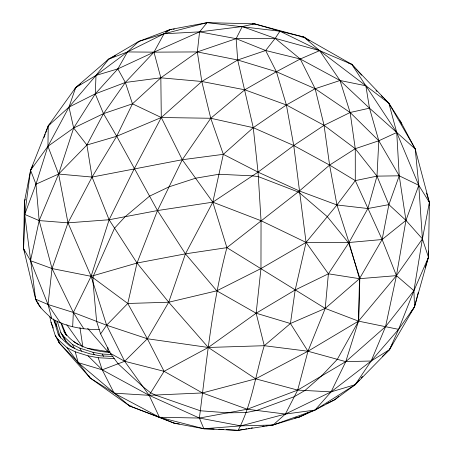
<?xml version="1.0" encoding="UTF-8"?>
<svg xmlns="http://www.w3.org/2000/svg" width="453" height="453" viewBox="0 0 453 453"><rect width="100%" height="100%" fill="white"/><g stroke="black" fill="none" stroke-linecap="round" stroke-linejoin="round"><path stroke-width="0.68" d="M107.888 347.468L107.848 351.67L109.031 352.542M99.241 329.608C82.865 329.625 66.076 326.817 51.727 318.572C45.708 312.666 38.811 307.281 35.628 299.19L23.601 248.691L24.394 201.993L30.572 170.266L48.256 125.821L75.662 87.599L108.68 59.139L138.743 41.444L170.215 29.524L207.112 22.65L254.484 23.839L303.946 37.129L351.771 64.366L388.867 103.233L400.724 121.795L415.22 148.958L429.399 202.451L428.453 257.219L414.523 306.857L389.506 349.654L355.18 384.699L334.914 399.642L314.999 410.067L299.586 416.947L273.051 425.005L238.091 430.35L203.873 428.753L174.479 423.289L129.581 405.956L90.164 378.029L59.281 342.983L55.243 335.509L51.03 322.27L49.824 316.879M24.694 251.976L23.601 248.691L24.722 214.428L24.394 201.993L25.158 199.275M72.656 326.766L73.358 312.468L91.093 276.307L109.122 219.756L134.269 168.709L161.291 117.52L201.8 81.483L237.689 59.994L265.634 50.51L300.26 59.003L340.005 80.487L369.489 108.171L415.22 148.958L415.452 150.345M429.201 205.232L429.399 202.451L426.516 193.069M347.366 62.412L351.771 64.366L365.86 85.764L369.489 108.171L378.81 140.775L376.992 176.132L367.864 208.522L349.031 242.497L328.397 273.81L325.22 308.419L307.961 351.239L297.689 390.095L285.396 414.053L273.051 425.005L266.149 425.82M392.745 343.499L389.506 349.654L371.166 361.007L345.775 361.647L307.961 351.239L290.43 323.516L295.186 289.965L306.064 242.412L293.737 145.521L286.387 104.966L276.404 71.716L265.634 50.51L236.121 38.658L199.575 31.852L164.031 33.782L138.743 41.444L127.463 51.936L96.013 75.413L75.662 87.599L74.745 89.473M57.99 339.75L59.281 342.983L78.222 362.643L129.581 405.956L159.422 417.264L203.873 428.753L240.837 425.877L273.051 425.005L314.999 410.067L355.18 384.699L371.166 361.007L385.565 326.624L396.449 275.639L405.95 220.373L418.782 185.294L415.22 148.958L388.867 103.233L384.404 98.833M252.372 23.896L254.484 23.839L279.948 31.206L303.946 37.129L319.631 50.628L388.867 103.233L396.737 132.497L399.223 175.809L388.878 204.631L382.122 239.524L359.495 278.691L325.22 308.419L290.43 323.516L264.275 345.707C255.634 373.833 252.1 404.201 238.091 430.35L226.404 429.659M55.243 335.509L57.961 339.371L67.033 347.694L78.222 362.643L102.219 369.829L124.666 361.284L147.361 338.759L168.72 302.225L185.447 253.844L212.808 202.168L223.329 154.331L210.753 118.267L201.8 81.483L197.338 51.925L199.575 31.852L207.112 22.65L279.948 31.206L319.631 50.628L351.771 64.366L355.073 67.984M100.611 333.895L96.619 321.392L93.063 282.525L92.95 277.683L93.505 275.611L114.541 228.165L125.153 216.704L149.513 196.177L169.054 186.846L195.577 178.21L218.946 174.258L252.451 175.849L258.323 176.619L298.131 191.959L299.643 192.904L327.298 216.67L348.697 243.006L359.824 278.119L358.708 320.888L337.315 359.32L321.443 376.047L304.96 390.48L294.32 396.664L256.783 410.441L245.968 412.575L227.785 412.825L200.266 410.758L155.249 395.044L150.696 392.813L142.995 386.777L118.097 363.787L110.362 353.323L100.611 333.895L106.619 325.231L127.769 303.476L137.021 263.04L157.491 210.554L182.282 159.728L210.753 118.267L244.79 89.802L276.404 71.716L300.26 59.003L319.631 50.628L340.005 80.487L350.129 112.497L355.271 148.692L355.294 180.617L382.122 239.524L396.449 275.639L413.917 290.696L414.523 306.857L410.611 312.717M171.619 29.383L170.215 29.524L164.031 33.782L153.975 52.146L160.838 77.814L161.291 117.52L182.282 159.728L212.808 202.168L226.902 247.649C212.066 303.391 206.749 360.99 199.382 418.051L203.873 428.753L214.065 429.036M418.227 292.525L414.523 306.857L398.595 329.359L371.166 361.007L331.092 391.868L314.999 410.067L285.396 414.053L240.837 425.877L199.382 418.051L159.422 417.264L114.145 393.159L90.164 378.029L78.222 362.643L75.238 351.817L67.033 347.694M40.934 308.051L35.628 299.19L24.722 214.428L35.968 184.207L47.933 146.279L68.981 107.112L75.662 87.599L80.668 83.816M425.163 267.678L428.453 257.219L428.317 250.99M51.727 318.572L48.024 304.512L30.521 260.718L39.173 220.588L58.601 174.043L73.669 128.001L95.272 93.862L117.848 68.884L127.463 51.936L164.031 33.782L207.112 22.65M43.992 137.559L45.175 134.298M45.651 132.995L48.256 125.821L50.238 123.805M382.502 356.341L389.506 349.654L398.595 329.359L413.917 290.696L428.453 257.219L422.406 238.907L418.782 185.294L396.737 132.497L365.86 85.764L340.005 80.487L315.152 88.714L286.387 104.966L253.261 127.678L223.329 154.331L182.282 159.728L92.061 177.066L58.601 174.043L35.968 184.207L39.173 220.588L52.044 268.555L73.358 312.468L83.901 328.889M32.916 165.232L30.572 170.266L24.722 214.428L39.173 220.588L67.995 222.848L109.122 219.756L157.491 210.554L212.808 202.168L258.046 172.134L293.737 145.521L324.059 125.334L350.129 112.497L369.489 108.171M319.631 50.628L275.175 38.346L236.121 38.658L197.338 51.925L160.838 77.814L132.463 103.816L116.704 136.262L92.061 177.066L67.995 222.848L52.044 268.555L48.024 304.512L60.504 323.012M179.331 423.951L174.479 423.289L159.422 417.264L149.139 395.316L124.666 361.284L106.619 325.231L91.093 276.307L67.995 222.848L58.601 174.043L86.902 145.017L103.488 113.641L125.339 82.474L153.975 52.146L199.575 31.852L242.259 26.551L254.484 23.839L256.347 24.802M75.238 351.817L88.001 355.82L98.188 357.734L102.219 369.829L114.145 393.159L149.139 395.316L164.088 371.324L208.289 347.468L256.143 313.221L295.186 289.965L328.397 273.81L359.495 278.691L396.449 275.639L422.406 238.907L429.399 202.451L418.782 185.294L399.223 175.809L376.992 176.132L355.294 180.617L336.953 204.966L306.064 242.412L260.968 268.567L216.783 290.826L168.72 302.225L127.769 303.476L91.093 276.307L52.044 268.555L30.521 260.718L23.601 248.691M279.948 31.206L275.175 38.346L265.634 50.51M396.449 275.639L358.499 321.137L307.961 351.239L255.656 378.844L202.412 392.944L149.139 395.316L102.219 369.829L88.001 355.82M359.297 380.039L355.18 384.699L331.092 391.868L285.396 414.053L247.259 409.235L202.412 392.944L164.088 371.324L124.666 361.284L110.362 353.323M361.132 377.966L362.508 376.415M106.823 61.178L108.68 59.139L115.498 55.589M137.808 42.339L138.743 41.444M338.589 396.369L334.914 399.642L326.715 403.657M91.093 276.307L137.021 263.04L185.447 253.844L226.902 247.649L299.393 190.985L329.597 165.085L355.271 148.692L378.81 140.775L396.737 132.497M294.795 418.085L299.586 416.947L300.73 416.126M299.586 416.947L309.048 412.309M322.298 405.82L323.561 405.203M58.601 174.043L47.933 146.279L48.256 125.821L68.981 107.112L96.013 75.413L117.848 68.884L153.975 52.146L197.338 51.925L237.689 59.994L276.404 71.716L315.152 88.714L350.129 112.497L378.81 140.775L399.223 175.809L405.95 220.373L422.406 238.907L413.917 290.696L385.565 326.624L345.775 361.647L297.689 390.095L247.259 409.235L199.382 418.051L149.139 395.316M165.781 31.534L170.215 29.524M355.294 180.617L329.597 165.085L293.737 145.521L253.261 127.678L210.753 118.267L161.291 117.52L116.704 136.262L86.902 145.017L73.669 128.001L68.981 107.112L95.272 93.862L125.339 82.474L160.838 77.814L201.8 81.483L244.79 89.802L286.387 104.966L324.059 125.334L355.271 148.692L376.992 176.132L388.878 204.631L405.95 220.373L382.122 239.524L349.031 242.497L306.064 242.412L261.041 220.724L212.808 202.168M161.291 117.52L132.463 103.816L103.488 113.641L73.669 128.001L47.933 146.279L30.572 170.266L35.968 184.207M388.878 204.631L367.864 208.522L336.953 204.966L299.393 190.985L258.046 172.134L223.329 154.331M238.091 430.35L244.229 429.257M245.594 429.019L246.959 428.776M248.323 428.532L249.688 428.289M251.053 428.045L252.417 427.808M262.695 426.228L264.076 426.063M173.018 29.247L174.416 29.105M107.905 351.726L110.011 351.562M307.961 351.239L264.275 345.707L208.289 347.468L147.361 338.759L106.619 325.231L73.358 312.468L48.024 304.512L35.628 299.19L35.362 297.106M153.975 52.146L127.463 51.936L108.68 59.139L96.013 75.413L95.272 93.862L103.488 113.641L116.704 136.262L157.491 210.554L185.447 253.844L216.783 290.826L256.143 313.221L290.43 323.516M110.017 352.434C91.008 351.239 65.685 344.405 61.195 323.012M57.169 321.058L60.844 332.61L63.25 336.024L72.418 344.439L79.926 348.21L92.961 352.298L102.265 354.048L111.336 354.523M112.939 356.488L100.39 355.832L90.407 353.952L77.803 349.999L69.756 345.962L60.798 337.745L58.165 333.991L53.539 318.884M98.188 357.734L114.247 358.578M218.839 429.218L223.652 429.501M301.188 36.852L303.946 37.129L306.885 39.088M131.681 406.171L129.581 405.956L128.641 404.92M87.797 348.334L107.848 351.67L87.706 328.408M398.595 329.359L358.499 321.137L325.22 308.419L226.902 247.649M73.629 341.556L78.29 344.54M173.318 422.53L174.479 423.289M308.063 39.87L309.235 40.657M60.844 332.61L63.635 337.949L66.042 341.364L73.171 347.91M375.973 90.515L376.97 91.489M381.432 95.894L383.414 97.854M356.013 69.015L361.67 75.209M35.628 299.19L36.45 300.186M399.399 120.17L400.724 121.795L401.76 124.411M306.064 242.412L328.397 273.81M66.789 324.699L82.548 346.958M88.765 375.645L90.164 378.029M127.769 303.476L147.361 338.759L164.088 371.324M117.848 68.884L125.339 82.474L132.463 103.816M63.765 331.098L65.64 334.563M102.265 354.048L103.505 356.42M92.961 352.298L94.201 354.671M79.926 348.21L81.472 351.177M72.418 344.439L74.592 348.589M63.25 336.024L66.042 341.364M53.981 320.86L56.772 326.2L60.538 338.017M58.165 333.991L59.405 336.364M61.642 323.459L66.2 334.909M51.03 322.27L53.346 328.097M66.087 334.399L66.534 335.622M57.961 339.371L59.281 342.983M62.616 334.739L63.635 337.949M38.086 302.955L38.692 304.858M264.275 345.707L256.143 313.221L260.968 268.567L261.041 220.724L258.046 172.134L253.261 127.678L237.689 59.994L236.121 38.658L242.259 26.551L275.175 38.346L300.26 59.003L315.152 88.714L324.059 125.334L329.597 165.085L336.953 204.966L349.031 242.497L359.495 278.691L358.499 321.137L345.775 361.647L331.092 391.868L297.689 390.095L255.656 378.844L208.289 347.468L168.72 302.225L137.021 263.04L109.122 219.756L92.061 177.066L86.902 145.017M55.6 320.928L56.772 326.2M24.394 201.993L24.638 203.386M79.949 327.53L82.848 346.839"/></g></svg>
